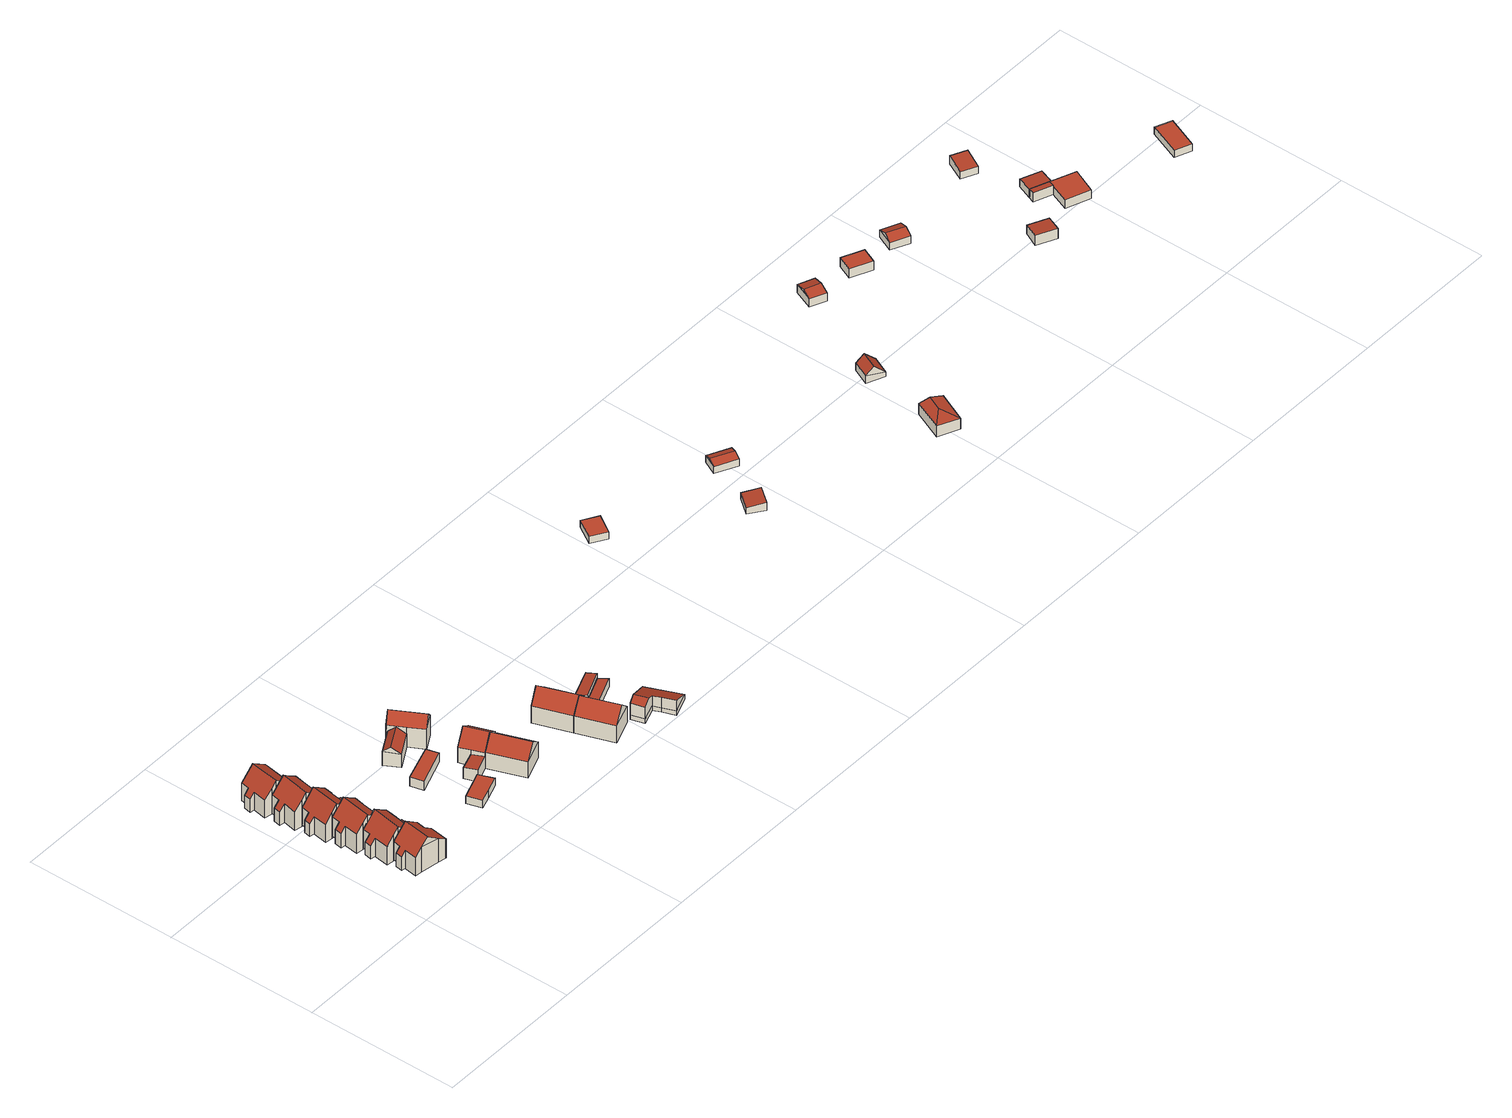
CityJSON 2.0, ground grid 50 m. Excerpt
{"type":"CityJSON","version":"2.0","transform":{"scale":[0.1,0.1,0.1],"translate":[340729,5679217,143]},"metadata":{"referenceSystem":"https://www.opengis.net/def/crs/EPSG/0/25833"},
"CityObjects":{
"building1":{"type":"Building","attributes":{"Dachtyp_tdc":"tdcFreeFormRoof","Gemeindeschluessel":14729160,"Dachneigung":34.35,"QualitaetDacherkennung":63,"Geometrietyp2DReferenz":"3000","function":"31001_9998","roofType":"5000","measuredHeight":11.61},"geometry":[{"type":"MultiSurface","lod":"2","boundaries":[[[0,1,2,3]],[[1,4,5,2]],[[4,6,7,5]],[[6,8,9,7]],[[8,10,11,9]],[[10,12,13,11]],[[12,14,15,13]],[[14,16,17,15]],[[16,18,19,17]],[[18,20,21,19]],[[20,22,23,21]],[[22,24,25,23]],[[24,26,27,25]],[[26,0,3,27]],[[4,28,29,16,14,12,10,8,6]],[[0,26,24,22,20,18,29,28,1]],[[4,1,28]],[[18,16,29]],[[3,2,5,7,9,11,13,15,17,19,21,23,25,27]]],"semantics":{"surfaces":[{"type":"WallSurface"},{"type":"RoofSurface"},{"type":"GroundSurface"}],"values":[0,0,0,0,0,0,0,0,0,0,0,0,0,0,1,1,0,0,2]}}]},
"building2":{"type":"Building","attributes":{"Gemeindeschluessel":14729160,"Geometrietyp2DReferenz":"3000","function":"31001_9998","roofType":"9999"},"children":["building2-1","building2-2"]},
"building2-1":{"type":"BuildingPart","attributes":{"Dachtyp_tdc":"tdcGableRoof","Dachneigung":49.81,"QualitaetDacherkennung":74,"Geometrietyp2DReferenz":"3000","roofType":"3100","measuredHeight":11.53},"parents":["building2"],"geometry":[{"type":"MultiSurface","lod":"2","boundaries":[[[30,31,32,33,34]],[[35,36,37,38,39]],[[36,40,41,37]],[[40,42,43,41]],[[42,44,45,43]],[[44,46,47,45]],[[46,48,49,47]],[[48,50,51,49]],[[50,52,53,51]],[[52,54,55,53]],[[54,56,57,55]],[[56,58,59,57]],[[58,60,61,59]],[[60,30,34,61]],[[56,54,52,50,48,46,44,42,40]],[[40,36,35,31,30,60,58,56]],[[34,33,38,37,41,43,45,47,49,51,53,55,57,59,61]],[[35,39,32,31]],[[39,38,33,32]]],"semantics":{"surfaces":[{"type":"WallSurface"},{"type":"RoofSurface"},{"type":"GroundSurface"},{"type":"ClosureSurface"}],"values":[0,0,0,0,0,0,0,0,0,0,0,0,0,0,1,1,2,0,3]}}]},
"building2-2":{"type":"BuildingPart","attributes":{"Dachtyp_tdc":"tdcPolyFlatRoof","Dachneigung":19.19,"QualitaetDacherkennung":57,"Geometrietyp2DReferenz":"3000","roofType":"2100","measuredHeight":6.58},"parents":["building2"],"geometry":[{"type":"MultiSurface","lod":"2","boundaries":[[[62,63,64,65]],[[63,66,67,64]],[[66,39,38,67]],[[32,62,65,33]],[[32,39,66,63,62]],[[65,64,67,38,33]],[[33,38,39,32]]],"semantics":{"surfaces":[{"type":"WallSurface"},{"type":"RoofSurface"},{"type":"GroundSurface"},{"type":"ClosureSurface"}],"values":[0,0,0,0,1,2,3]}}]},
"building3":{"type":"Building","attributes":{"Gemeindeschluessel":14729160,"Geometrietyp2DReferenz":"3000","function":"31001_9998","roofType":"9999"},"children":["building3-1","building3-2"]},
"building3-1":{"type":"BuildingPart","attributes":{"Dachtyp_tdc":"tdcGableRoof","Dachneigung":53.52,"QualitaetDacherkennung":8,"Geometrietyp2DReferenz":"3000","roofType":"3100","measuredHeight":6.08},"parents":["building3"],"geometry":[{"type":"MultiSurface","lod":"2","boundaries":[[[68,69,70,71]],[[69,72,73,70]],[[72,74,75,73]],[[76,68,71,77]],[[68,76,78,79]],[[74,72,69,79,78]],[[68,79,69]],[[71,70,73,75,77]],[[77,75,74,76]],[[78,76,74]]],"semantics":{"surfaces":[{"type":"WallSurface"},{"type":"RoofSurface"},{"type":"GroundSurface"},{"type":"ClosureSurface"}],"values":[0,0,0,0,1,1,0,2,3,3]}}]},
"building3-2":{"type":"BuildingPart","attributes":{"Dachtyp_tdc":"tdcGableRoof","Dachneigung":49.53,"QualitaetDacherkennung":72,"Geometrietyp2DReferenz":"3000","roofType":"3100","measuredHeight":11.71},"parents":["building3"],"geometry":[{"type":"MultiSurface","lod":"2","boundaries":[[[80,81,76,77,82]],[[83,75,74]],[[83,84,85,75]],[[84,86,87,85]],[[86,88,89,87]],[[88,90,91,89]],[[90,92,93,91]],[[92,94,95,93]],[[94,96,97,95]],[[96,98,99,97]],[[98,100,101,99]],[[100,102,103,101]],[[102,104,105,103]],[[104,80,82,105]],[[100,98,96,94,92,90,88,86,84]],[[84,83,81,80,104,102,100]],[[82,77,75,85,87,89,91,93,95,97,99,101,103,105]],[[83,74,78,76,81]],[[74,75,77,76]],[[74,76,78]]],"semantics":{"surfaces":[{"type":"WallSurface"},{"type":"RoofSurface"},{"type":"GroundSurface"},{"type":"ClosureSurface"}],"values":[0,0,0,0,0,0,0,0,0,0,0,0,0,0,1,1,2,0,3,3]}}]},
"building4":{"type":"Building","attributes":{"Gemeindeschluessel":14729160,"Geometrietyp2DReferenz":"3000","function":"31001_9998","roofType":"9999"},"children":["building4-1","building4-2"]},
"building4-1":{"type":"BuildingPart","attributes":{"Dachtyp_tdc":"tdcPolyFlatRoof","Dachneigung":18.02,"QualitaetDacherkennung":56,"Geometrietyp2DReferenz":"3000","roofType":"2100","measuredHeight":6.47},"parents":["building4"],"geometry":[{"type":"MultiSurface","lod":"2","boundaries":[[[106,107,108,109]],[[107,110,111,108]],[[110,112,113,111]],[[112,114,115,113]],[[114,112,110,107,106]],[[109,108,111,113,115]],[[106,109,115,114]]],"semantics":{"surfaces":[{"type":"WallSurface"},{"type":"RoofSurface"},{"type":"GroundSurface"},{"type":"ClosureSurface"}],"values":[0,0,0,0,1,2,3]}}]},
"building4-2":{"type":"BuildingPart","attributes":{"Dachtyp_tdc":"tdcGableRoof","Dachneigung":51.38,"QualitaetDacherkennung":73,"Geometrietyp2DReferenz":"3000","roofType":"3100","measuredHeight":11.51},"parents":["building4"],"geometry":[{"type":"MultiSurface","lod":"2","boundaries":[[[116,117,106,109,118]],[[119,120,121,115,114]],[[120,122,123,121]],[[122,124,125,123]],[[124,126,127,125]],[[126,128,129,127]],[[128,130,131,129]],[[130,132,133,131]],[[132,134,135,133]],[[134,136,137,135]],[[136,138,139,137]],[[138,140,141,139]],[[140,142,143,141]],[[142,116,118,143]],[[138,136,134,132,130,128,126,124,122]],[[122,120,119,117,116,142,140,138]],[[118,109,115,121,123,125,127,129,131,133,135,137,139,141,143]],[[119,114,106,117]],[[114,115,109,106]]],"semantics":{"surfaces":[{"type":"WallSurface"},{"type":"RoofSurface"},{"type":"GroundSurface"},{"type":"ClosureSurface"}],"values":[0,0,0,0,0,0,0,0,0,0,0,0,0,0,1,1,2,0,3]}}]},
"building5":{"type":"Building","attributes":{"Gemeindeschluessel":14729160,"Geometrietyp2DReferenz":"3000","function":"31001_9998","roofType":"9999"},"children":["building5-1","building5-2"]},
"building5-1":{"type":"BuildingPart","attributes":{"Dachtyp_tdc":"tdcGableRoof","Dachneigung":50.1,"QualitaetDacherkennung":75,"Geometrietyp2DReferenz":"3000","roofType":"3100","measuredHeight":11.66},"parents":["building5"],"geometry":[{"type":"MultiSurface","lod":"2","boundaries":[[[144,145,146,147,148,149]],[[150,151,152,153,154]],[[151,155,156,152]],[[155,157,158,156]],[[157,159,160,158]],[[159,161,162,160]],[[161,163,164,162]],[[163,165,166,164]],[[165,167,168,166]],[[167,169,170,168]],[[169,171,172,170]],[[171,173,174,172]],[[173,144,149,174]],[[169,167,165,163,161,159,157,155,151]],[[151,150,145,144,173,171,169]],[[149,148,153,152,156,158,160,162,164,166,168,170,172,174]],[[150,154,175,146,145]],[[154,153,148,147]],[[147,146,175,154]]],"semantics":{"surfaces":[{"type":"WallSurface"},{"type":"RoofSurface"},{"type":"GroundSurface"},{"type":"ClosureSurface"}],"values":[0,0,0,0,0,0,0,0,0,0,0,0,0,1,1,2,0,3,3]}}]},
"building5-2":{"type":"BuildingPart","attributes":{"Dachtyp_tdc":"tdcGableRoof","Dachneigung":55.41,"QualitaetDacherkennung":7,"Geometrietyp2DReferenz":"3000","roofType":"3100","measuredHeight":5.81},"parents":["building5"],"geometry":[{"type":"MultiSurface","lod":"2","boundaries":[[[176,177,178,179]],[[177,180,181,178]],[[180,154,153,181]],[[147,176,179,148]],[[146,175,182,183]],[[182,175,154,180,177]],[[176,183,182,177]],[[147,146,183,176]],[[179,178,181,153,148]],[[148,153,154,147]],[[154,175,146,147]]],"semantics":{"surfaces":[{"type":"WallSurface"},{"type":"RoofSurface"},{"type":"GroundSurface"},{"type":"ClosureSurface"}],"values":[0,0,0,0,1,1,0,0,2,3,3]}}]},
"building6":{"type":"Building","attributes":{"Dachtyp_tdc":"tdcGableRoof","Gemeindeschluessel":14729160,"Dachneigung":49.4,"QualitaetDacherkennung":73,"Geometrietyp2DReferenz":"3000","function":"31001_9998","roofType":"3100","measuredHeight":11.26},"geometry":[{"type":"MultiSurface","lod":"2","boundaries":[[[184,185,186,187]],[[185,188,189,186]],[[188,190,191,189]],[[190,192,193,191]],[[192,194,195,193]],[[194,196,197,195]],[[196,198,199,197]],[[198,200,201,199]],[[200,202,203,201]],[[202,204,205,203]],[[204,206,207,205]],[[206,208,209,207]],[[208,210,211,209]],[[210,212,213,211]],[[212,214,215,213]],[[214,184,187,215]],[[210,208,206,204,202,200,198,196,194]],[[194,192,190,188,185,184,214,212,210]],[[187,186,189,191,193,195,197,199,201,203,205,207,209,211,213,215]]],"semantics":{"surfaces":[{"type":"WallSurface"},{"type":"RoofSurface"},{"type":"GroundSurface"}],"values":[0,0,0,0,0,0,0,0,0,0,0,0,0,0,0,0,1,1,2]}}]},
"building7":{"type":"Building","attributes":{"Dachtyp_tdc":"tdcPolyFlatRoof","Gemeindeschluessel":14729160,"Dachneigung":0,"QualitaetDacherkennung":77,"Geometrietyp2DReferenz":"3000","function":"31001_9998","roofType":"1000","measuredHeight":2.73},"geometry":[{"type":"MultiSurface","lod":"2","boundaries":[[[216,217,218,219]],[[217,220,221,218]],[[220,222,223,221]],[[222,224,225,223]],[[224,216,219,225]],[[224,222,220,217,216]],[[219,218,221,223,225]]],"semantics":{"surfaces":[{"type":"WallSurface"},{"type":"RoofSurface"},{"type":"GroundSurface"}],"values":[0,0,0,0,0,1,2]}}]},
"building8":{"type":"Building","attributes":{"Dachtyp_tdc":"tdcPolyFlatRoof","Gemeindeschluessel":14729160,"Dachneigung":0,"QualitaetDacherkennung":70,"Geometrietyp2DReferenz":"3000","function":"31001_9998","roofType":"1000","measuredHeight":3.28},"geometry":[{"type":"MultiSurface","lod":"2","boundaries":[[[226,227,228,229]],[[227,230,231,228]],[[230,232,233,231]],[[232,226,229,233]],[[232,230,227,226]],[[229,228,231,233]]],"semantics":{"surfaces":[{"type":"WallSurface"},{"type":"RoofSurface"},{"type":"GroundSurface"}],"values":[0,0,0,0,1,2]}}]},
"building9":{"type":"Building","attributes":{"Gemeindeschluessel":14729160,"Geometrietyp2DReferenz":"3000","function":"31001_9998","roofType":"9999"},"children":["building9-1","building9-2"]},
"building9-1":{"type":"BuildingPart","attributes":{"Dachtyp_tdc":"tdcGableRoof","Dachneigung":37.19,"QualitaetDacherkennung":81,"Geometrietyp2DReferenz":"3000","roofType":"3100","measuredHeight":7},"parents":["building9"],"geometry":[{"type":"MultiSurface","lod":"2","boundaries":[[[234,235,236,237]],[[235,238,239,236]],[[238,240,241,239]],[[238,235,242]],[[235,234,243,242]],[[240,238,242,243]],[[237,236,239,241]],[[234,237,241,240]],[[234,240,243]]],"semantics":{"surfaces":[{"type":"WallSurface"},{"type":"RoofSurface"},{"type":"GroundSurface"},{"type":"ClosureSurface"}],"values":[0,0,0,0,1,1,2,3,3]}}]},
"building9-2":{"type":"BuildingPart","attributes":{"Dachtyp_tdc":"tdcGableRoof","Dachneigung":44.21,"QualitaetDacherkennung":85,"Geometrietyp2DReferenz":"3000","roofType":"3100","measuredHeight":10.25},"parents":["building9"],"geometry":[{"type":"MultiSurface","lod":"2","boundaries":[[[244,245,246,247]],[[245,248,234,237,246]],[[249,250,251,252]],[[250,244,247,251]],[[253,254,255,256]],[[248,245,255,254,249]],[[244,256,255,245]],[[250,253,256,244]],[[249,254,253,250]],[[247,246,237,241,252,251]],[[252,241,240,243,234,248,249]],[[241,237,234,240]],[[240,234,243]]],"semantics":{"surfaces":[{"type":"WallSurface"},{"type":"RoofSurface"},{"type":"GroundSurface"},{"type":"ClosureSurface"}],"values":[0,0,0,0,1,1,0,0,0,2,0,3,3]}}]},
"building10":{"type":"Building","attributes":{"Gemeindeschluessel":14729160,"Geometrietyp2DReferenz":"3000","function":"31001_9998","roofType":"9999"},"children":["building10-1","building10-2"]},
"building10-1":{"type":"BuildingPart","attributes":{"Dachtyp_tdc":"tdcPolyFlatRoof","Dachneigung":4.37,"QualitaetDacherkennung":69,"Geometrietyp2DReferenz":"3000","roofType":"2100","measuredHeight":4.45},"parents":["building10"],"geometry":[{"type":"MultiSurface","lod":"2","boundaries":[[[257,258,259,260]],[[258,261,262,259]],[[263,257,260,264]],[[263,261,258,257]],[[260,259,262,264]],[[264,262,261,263]]],"semantics":{"surfaces":[{"type":"WallSurface"},{"type":"RoofSurface"},{"type":"GroundSurface"},{"type":"ClosureSurface"}],"values":[0,0,0,1,2,3]}}]},
"building10-2":{"type":"BuildingPart","attributes":{"Dachtyp_tdc":"tdcGableRoof","Dachneigung":41.76,"QualitaetDacherkennung":64,"Geometrietyp2DReferenz":"3000","roofType":"3100","measuredHeight":9.69},"parents":["building10"],"geometry":[{"type":"MultiSurface","lod":"2","boundaries":[[[265,266,263,264,267]],[[268,262,261]],[[268,269,270,262]],[[269,271,272,270]],[[271,273,274,272]],[[273,275,276,274]],[[275,265,267,276]],[[271,269,268,266,265]],[[265,275,273,271]],[[267,264,262,270,272,274,276]],[[268,261,263,266]],[[261,262,264,263]]],"semantics":{"surfaces":[{"type":"WallSurface"},{"type":"RoofSurface"},{"type":"GroundSurface"},{"type":"ClosureSurface"}],"values":[0,0,0,0,0,0,0,1,1,2,0,3]}}]},
"building11":{"type":"Building","attributes":{"Dachtyp_tdc":"tdcGableRoof","Gemeindeschluessel":14729160,"Dachneigung":39.95,"QualitaetDacherkennung":68,"Geometrietyp2DReferenz":"3000","function":"31001_9998","roofType":"3100","measuredHeight":9.61},"geometry":[{"type":"MultiSurface","lod":"2","boundaries":[[[277,278,279,280]],[[278,281,282,279]],[[281,283,284,282]],[[283,277,280,284]],[[281,278,285]],[[277,283,286]],[[278,277,286,285]],[[283,281,285,286]],[[280,279,282,284]]],"semantics":{"surfaces":[{"type":"WallSurface"},{"type":"RoofSurface"},{"type":"GroundSurface"}],"values":[0,0,0,0,0,0,1,1,2]}}]},
"building12":{"type":"Building","attributes":{"Dachtyp_tdc":"tdcFreeFormRoof","Gemeindeschluessel":14729160,"Dachneigung":41.63,"QualitaetDacherkennung":51,"Geometrietyp2DReferenz":"3000","function":"31001_9998","roofType":"5000","measuredHeight":10.25},"geometry":[{"type":"MultiSurface","lod":"2","boundaries":[[[287,288,289,290]],[[288,291,292,289]],[[291,293,294,292]],[[293,295,296,294]],[[295,297,298,296]],[[297,299,300,298]],[[299,301,302,300]],[[301,303,304,302]],[[303,305,306,304]],[[305,307,308,306]],[[307,287,290,308]],[[303,301,299,297]],[[297,295,293,291,288,287,307,305,303]],[[290,289,292,294,296,298,300,302,304,306,308]]],"semantics":{"surfaces":[{"type":"WallSurface"},{"type":"RoofSurface"},{"type":"GroundSurface"}],"values":[0,0,0,0,0,0,0,0,0,0,0,1,1,2]}}]},
"building13":{"type":"Building","attributes":{"Dachtyp_tdc":"tdcFreeFormRoof","Gemeindeschluessel":14729160,"Dachneigung":44.03,"QualitaetDacherkennung":64,"Geometrietyp2DReferenz":"3000","function":"31001_9998","roofType":"5000","measuredHeight":10.13},"geometry":[{"type":"MultiSurface","lod":"2","boundaries":[[[309,310,311,312]],[[310,313,300,311]],[[313,314,296,300]],[[314,309,312,296]],[[310,315,316,313]],[[315,309,314,316]],[[310,309,315]],[[314,313,316]],[[312,311,300,296]]],"semantics":{"surfaces":[{"type":"WallSurface"},{"type":"RoofSurface"},{"type":"GroundSurface"}],"values":[0,0,0,0,1,1,0,0,2]}}]},
"building14":{"type":"Building","attributes":{"Dachtyp_tdc":"tdcPolyFlatRoof","Gemeindeschluessel":14729160,"Dachneigung":3.23,"QualitaetDacherkennung":63,"Geometrietyp2DReferenz":"3000","function":"31001_9998","roofType":"2100","measuredHeight":3.01},"geometry":[{"type":"MultiSurface","lod":"2","boundaries":[[[317,318,319,320]],[[318,321,322,319]],[[321,323,324,322]],[[323,325,326,324]],[[325,317,320,326]],[[325,323,321,318,317]],[[320,319,322,324,326]]],"semantics":{"surfaces":[{"type":"WallSurface"},{"type":"RoofSurface"},{"type":"GroundSurface"}],"values":[0,0,0,0,0,1,2]}}]},
"building15":{"type":"Building","attributes":{"Dachtyp_tdc":"tdcPolyFlatRoof","Gemeindeschluessel":14729160,"Dachneigung":10,"QualitaetDacherkennung":82,"Geometrietyp2DReferenz":"3000","function":"31001_9998","roofType":"2100","measuredHeight":4.88},"geometry":[{"type":"MultiSurface","lod":"2","boundaries":[[[327,328,329,322]],[[328,330,331,329]],[[330,332,324,331]],[[332,327,322,324]],[[332,330,328,327]],[[322,329,331,324]]],"semantics":{"surfaces":[{"type":"WallSurface"},{"type":"RoofSurface"},{"type":"GroundSurface"}],"values":[0,0,0,0,1,2]}}]},
"building16":{"type":"Building","attributes":{"Dachtyp_tdc":"tdcFreeFormRoof","Gemeindeschluessel":14729160,"Dachneigung":27.46,"QualitaetDacherkennung":20,"Geometrietyp2DReferenz":"3000","function":"31001_9998","roofType":"5000","measuredHeight":6.7},"geometry":[{"type":"MultiSurface","lod":"2","boundaries":[[[333,334,335,336]],[[334,337,338,335]],[[337,339,340,338]],[[339,341,342,340]],[[341,343,344,342]],[[343,345,346,344]],[[345,333,336,346]],[[333,347,348,349,350,351,352]],[[348,353,354,349]],[[339,350,349,354,341]],[[341,354,353,343]],[[343,353,348,347,345]],[[334,352,351,337]],[[333,352,334]],[[337,351,350,339]],[[345,347,333]],[[336,335,338,340,342,344,346]]],"semantics":{"surfaces":[{"type":"WallSurface"},{"type":"RoofSurface"},{"type":"GroundSurface"}],"values":[0,0,0,0,0,0,0,1,1,0,0,0,0,0,0,0,2]}}]},
"building17":{"type":"Building","attributes":{"Dachtyp_tdc":"tdcPolyFlatRoof","Gemeindeschluessel":14729160,"Dachneigung":0,"QualitaetDacherkennung":47,"Geometrietyp2DReferenz":"3000","function":"31001_9998","roofType":"1000","measuredHeight":2.53},"geometry":[{"type":"MultiSurface","lod":"2","boundaries":[[[355,356,357,358]],[[356,359,360,357]],[[359,361,362,360]],[[361,355,358,362]],[[361,359,356,355]],[[358,357,360,362]]],"semantics":{"surfaces":[{"type":"WallSurface"},{"type":"RoofSurface"},{"type":"GroundSurface"}],"values":[0,0,0,0,1,2]}}]},
"building18":{"type":"Building","attributes":{"Dachtyp_tdc":"tdcPolyFlatRoof","Gemeindeschluessel":14729160,"Dachneigung":7.23,"QualitaetDacherkennung":78,"Geometrietyp2DReferenz":"3000","function":"31001_9998","roofType":"2100","measuredHeight":2.91},"geometry":[{"type":"MultiSurface","lod":"2","boundaries":[[[363,364,365,366]],[[364,367,368,365]],[[367,369,370,368]],[[369,363,366,370]],[[369,367,364,363]],[[366,365,368,370]]],"semantics":{"surfaces":[{"type":"WallSurface"},{"type":"RoofSurface"},{"type":"GroundSurface"}],"values":[0,0,0,0,1,2]}}]},
"building19":{"type":"Building","attributes":{"Dachtyp_tdc":"tdcGableRoof","Gemeindeschluessel":14729160,"Dachneigung":17.62,"QualitaetDacherkennung":87,"Geometrietyp2DReferenz":"3000","function":"31001_9998","roofType":"3100","measuredHeight":3.38},"geometry":[{"type":"MultiSurface","lod":"2","boundaries":[[[371,372,373,374]],[[372,375,376,373]],[[375,377,378,376]],[[377,371,374,378]],[[375,372,379]],[[371,377,380]],[[372,371,380,379]],[[377,375,379,380]],[[374,373,376,378]]],"semantics":{"surfaces":[{"type":"WallSurface"},{"type":"RoofSurface"},{"type":"GroundSurface"}],"values":[0,0,0,0,0,0,1,1,2]}}]},
"building20":{"type":"Building","attributes":{"Dachtyp_tdc":"tdcHipAndGableRoof","Gemeindeschluessel":14729160,"Dachneigung":16.31,"QualitaetDacherkennung":57,"Geometrietyp2DReferenz":"3000","function":"31001_9998","roofType":"5000","measuredHeight":4.96},"geometry":[{"type":"MultiSurface","lod":"2","boundaries":[[[381,382,383,384]],[[382,385,386,383]],[[385,387,388,386]],[[387,381,384,388]],[[385,382,389]],[[381,387,390]],[[382,381,390,389]],[[387,385,389,390]],[[384,383,386,388]]],"semantics":{"surfaces":[{"type":"WallSurface"},{"type":"RoofSurface"},{"type":"GroundSurface"}],"values":[0,0,0,0,1,0,1,1,2]}}]},
"building21":{"type":"Building","attributes":{"Dachtyp_tdc":"tdcGableRoof","Gemeindeschluessel":14729160,"Dachneigung":42.87,"QualitaetDacherkennung":81,"Geometrietyp2DReferenz":"3000","function":"31001_9998","roofType":"3100","measuredHeight":5.02},"geometry":[{"type":"MultiSurface","lod":"2","boundaries":[[[391,392,393,394]],[[392,395,396,393]],[[395,397,398,396]],[[397,391,394,398]],[[395,392,399]],[[391,397,400]],[[392,391,400,399]],[[397,395,399,400]],[[394,393,396,398]]],"semantics":{"surfaces":[{"type":"WallSurface"},{"type":"RoofSurface"},{"type":"GroundSurface"}],"values":[0,0,0,0,0,0,1,1,2]}}]},
"building22":{"type":"Building","attributes":{"Dachtyp_tdc":"tdcGableRoof","Gemeindeschluessel":14729160,"Dachneigung":15.08,"QualitaetDacherkennung":90,"Geometrietyp2DReferenz":"3000","function":"31001_9998","roofType":"3100","measuredHeight":3.89},"geometry":[{"type":"MultiSurface","lod":"2","boundaries":[[[401,402,403,404]],[[402,405,406,403]],[[405,407,408,406]],[[407,401,404,408]],[[405,402,409]],[[401,407,410]],[[402,401,410,409]],[[407,405,409,410]],[[404,403,406,408]]],"semantics":{"surfaces":[{"type":"WallSurface"},{"type":"RoofSurface"},{"type":"GroundSurface"}],"values":[0,0,0,0,0,0,1,1,2]}}]},
"building23":{"type":"Building","attributes":{"Dachtyp_tdc":"tdcPolyFlatRoof","Gemeindeschluessel":14729160,"Dachneigung":0,"QualitaetDacherkennung":68,"Geometrietyp2DReferenz":"3000","function":"31001_9998","roofType":"1000","measuredHeight":3.19},"geometry":[{"type":"MultiSurface","lod":"2","boundaries":[[[411,412,413,414]],[[412,415,416,413]],[[415,417,418,416]],[[417,411,414,418]],[[417,415,412,411]],[[414,413,416,418]]],"semantics":{"surfaces":[{"type":"WallSurface"},{"type":"RoofSurface"},{"type":"GroundSurface"}],"values":[0,0,0,0,1,2]}}]},
"building24":{"type":"Building","attributes":{"Dachtyp_tdc":"tdcGableRoof","Gemeindeschluessel":14729160,"Dachneigung":21.47,"QualitaetDacherkennung":85,"Geometrietyp2DReferenz":"3000","function":"31001_9998","roofType":"3100","measuredHeight":3.87},"geometry":[{"type":"MultiSurface","lod":"2","boundaries":[[[419,420,421,422]],[[420,423,424,421]],[[423,425,426,424]],[[425,419,422,426]],[[423,420,427]],[[419,425,428]],[[420,419,428,427]],[[425,423,427,428]],[[422,421,424,426]]],"semantics":{"surfaces":[{"type":"WallSurface"},{"type":"RoofSurface"},{"type":"GroundSurface"}],"values":[0,0,0,0,0,0,1,1,2]}}]},
"building25":{"type":"Building","attributes":{"Dachtyp_tdc":"tdcPolyFlatRoof","Gemeindeschluessel":14729160,"Dachneigung":4.91,"QualitaetDacherkennung":64,"Geometrietyp2DReferenz":"3000","function":"31001_9998","roofType":"2100","measuredHeight":3.61},"geometry":[{"type":"MultiSurface","lod":"2","boundaries":[[[429,430,431,432]],[[430,433,434,431]],[[433,435,436,434]],[[435,429,432,436]],[[435,433,430,429]],[[432,431,434,436]]],"semantics":{"surfaces":[{"type":"WallSurface"},{"type":"RoofSurface"},{"type":"GroundSurface"}],"values":[0,0,0,0,1,2]}}]},
"building26":{"type":"Building","attributes":{"Dachtyp_tdc":"tdcPolyFlatRoof","Gemeindeschluessel":14729160,"Dachneigung":4.46,"QualitaetDacherkennung":63,"Geometrietyp2DReferenz":"3000","function":"31001_9998","roofType":"2100","measuredHeight":3.11},"geometry":[{"type":"MultiSurface","lod":"2","boundaries":[[[437,438,439,440]],[[438,441,442,439]],[[441,443,444,442]],[[443,437,440,444]],[[443,441,438,437]],[[440,439,442,444]]],"semantics":{"surfaces":[{"type":"WallSurface"},{"type":"RoofSurface"},{"type":"GroundSurface"}],"values":[0,0,0,0,1,2]}}]},
"building27":{"type":"Building","attributes":{"Gemeindeschluessel":14729160,"Geometrietyp2DReferenz":"3000","function":"31001_9998","roofType":"9999"},"children":["building27-1","building27-2","building27-3"]},
"building27-1":{"type":"BuildingPart","attributes":{"Dachtyp_tdc":"tdcPolyFlatRoof","Dachneigung":3.42,"QualitaetDacherkennung":75,"Geometrietyp2DReferenz":"3000","roofType":"2100","measuredHeight":3.11},"parents":["building27"],"geometry":[{"type":"MultiSurface","lod":"2","boundaries":[[[445,446,447,448]],[[445,449,450,446]],[[449,451,452,450]],[[451,449,445,448,453]],[[447,446,450,452,454]],[[448,447,454,453]],[[454,452,451,453]]],"semantics":{"surfaces":[{"type":"WallSurface"},{"type":"RoofSurface"},{"type":"GroundSurface"},{"type":"ClosureSurface"}],"values":[0,0,0,1,2,3,3]}}]},
"building27-2":{"type":"BuildingPart","attributes":{"Dachtyp_tdc":"tdcPolyFlatRoof","Dachneigung":3.66,"QualitaetDacherkennung":68,"Geometrietyp2DReferenz":"3000","roofType":"2100","measuredHeight":3.25},"parents":["building27"],"geometry":[{"type":"MultiSurface","lod":"2","boundaries":[[[455,448,447,456]],[[457,455,456,458,459]],[[457,460,453,448,455]],[[456,447,454,458]],[[453,454,447,448]],[[459,460,457]],[[458,454,453,460,459]]],"semantics":{"surfaces":[{"type":"WallSurface"},{"type":"RoofSurface"},{"type":"GroundSurface"},{"type":"ClosureSurface"}],"values":[0,0,1,2,3,0,3]}}]},
"building27-3":{"type":"BuildingPart","attributes":{"Dachtyp_tdc":"tdcPolyFlatRoof","Dachneigung":0,"QualitaetDacherkennung":83,"Geometrietyp2DReferenz":"3000","roofType":"1000","measuredHeight":3.15},"parents":["building27"],"geometry":[{"type":"MultiSurface","lod":"2","boundaries":[[[461,462,463,464]],[[462,465,466,463]],[[465,459,458,466]],[[461,464,452,451]],[[451,453,460,459,465,462,461]],[[464,463,466,458,454,452]],[[454,458,459,460,453]],[[454,453,451,452]]],"semantics":{"surfaces":[{"type":"WallSurface"},{"type":"RoofSurface"},{"type":"GroundSurface"},{"type":"ClosureSurface"}],"values":[0,0,0,0,1,2,3,3]}}]},
"building28":{"type":"Building","attributes":{"Dachtyp_tdc":"tdcPolyFlatRoof","Gemeindeschluessel":14729160,"Dachneigung":0,"QualitaetDacherkennung":72,"Geometrietyp2DReferenz":"3000","function":"31001_9998","roofType":"1000","measuredHeight":2.56},"geometry":[{"type":"MultiSurface","lod":"2","boundaries":[[[467,468,469,470]],[[468,471,472,469]],[[471,473,474,472]],[[473,467,470,474]],[[473,471,468,467]],[[470,469,472,474]]],"semantics":{"surfaces":[{"type":"WallSurface"},{"type":"RoofSurface"},{"type":"GroundSurface"}],"values":[0,0,0,0,1,2]}}]}
},
"vertices":[
[168,69,152],[146,73,168],[146,73,81],[168,69,81],[84,83,173],[84,83,81],[61,86,147],[61,86,81],[67,128,147],[67,128,81],[53,130,130],[53,130,81],[57,153,130],[57,153,81],[71,151,146],[71,151,81],[75,176,147],[75,176,81],[160,162,168],[160,162,81],[156,138,168],[156,138,81],[156,133,168],[156,133,81],[182,129,149],[182,129,81],[173,68,149],[173,68,81],[104,79,197],[118,169,197],
[147,238,163],[146,232,163],[146,232,142],[146,232,76],[147,238,76],[136,166,162],[135,166,163],[135,166,76],[136,166,76],[136,166,142],[92,173,191],[92,173,76],[75,176,171],[75,176,76],[51,180,142],[51,180,76],[58,227,142],[58,227,76],[42,230,122],[42,230,76],[46,254,122],[46,254,76],[62,251,142],[62,251,76],[67,277,142],[67,277,76],[108,271,191],[108,271,76],[125,268,180],[125,268,76],[151,264,163],[151,264,76],
[175,228,132],[165,162,132],[165,162,76],[175,228,76],[160,162,133],[160,162,76],
[168,326,98],[158,262,84],[158,262,68],[168,326,68],[151,264,84],[151,264,68],[125,268,84],[125,268,68],[135,332,98],[135,332,68],[130,300,129],[163,295,129],
[136,338,157],[135,332,157],[136,338,68],[125,268,157],[83,274,185],[83,274,68],[67,277,166],[67,277,68],[42,281,137],[42,281,68],[49,327,137],[49,327,68],[34,329,119],[34,329,68],[37,353,119],[37,353,68],[53,351,137],[53,351,68],[57,380,137],[57,380,68],[98,374,185],[98,374,68],[115,371,174],[115,371,68],[141,367,157],[141,367,68],
[126,435,124],[157,431,113],[157,431,59],[126,435,59],[147,366,113],[147,366,59],[141,367,115],[141,367,59],[116,371,124],[116,371,59],
[127,439,145],[126,435,145],[127,439,59],[116,371,145],[115,371,145],[115,371,59],[74,377,174],[74,377,59],[57,380,153],[57,380,59],[33,383,122],[33,383,59],[40,430,122],[40,430,59],[25,433,103],[25,433,59],[29,455,103],[29,455,59],[44,452,122],[44,452,59],[49,480,122],[49,480,59],[89,474,174],[89,474,59],[110,470,160],[110,470,59],[131,467,145],[131,467,59],
[121,537,138],[121,534,138],[121,534,80],[121,534,62],[121,534,53],[121,537,53],[110,470,138],[64,478,169],[64,478,53],[110,470,53],[110,470,62],[49,480,150],[49,480,53],[23,485,119],[23,485,53],[31,528,120],[31,528,53],[14,531,100],[14,531,53],[18,554,100],[18,554,53],[35,551,120],[35,551,53],[39,579,120],[39,579,53],[80,572,169],[80,572,53],[100,569,155],[100,569,53],[126,565,138],[126,565,53],[116,504,111],
[145,530,62],[135,466,62],[135,466,53],[145,530,53],[131,467,62],[131,467,53],[140,499,111],[145,530,80],
[22,629,114],[7,631,97],[7,631,50],[22,629,50],[11,654,97],[11,654,50],[26,652,114],[26,652,50],[30,680,114],[30,680,50],[71,673,163],[71,673,50],[93,669,148],[93,669,50],[117,666,132],[117,666,50],[112,637,132],[112,637,50],[102,576,132],[102,576,50],[127,572,115],[127,572,50],[126,565,115],[126,565,50],[100,569,132],[100,569,50],[55,577,163],[55,577,50],[39,579,144],[39,579,50],[14,584,114],[14,584,50],
[474,164,69],[433,150,69],[433,150,42],[474,164,42],[419,199,69],[419,199,42],[509,232,69],[509,232,42],[528,183,69],[528,183,42],
[510,367,72],[390,324,72],[390,324,39],[510,367,39],[380,367,72],[380,367,39],[499,407,72],[499,407,39],
[507,480,81],[431,437,81],[431,437,33],[507,480,33],[404,484,84],[404,484,33],[480,527,84],[480,527,33],[416,463,103],[492,506,103],
[588,463,105],[534,432,105],[534,432,33],[588,463,33],[507,480,105],[478,531,105],[532,562,105],[532,562,33],[478,531,33],[532,562,106],[505,547,136],[561,447,136],[588,463,106],
[517,234,79],[502,275,75],[502,275,34],[517,234,34],[557,293,76],[557,293,34],[572,255,79],[572,255,34],
[614,271,131],[572,255,91],[614,271,34],[557,293,91],[544,330,90],[544,330,34],[586,346,131],[586,346,34],[629,362,95],[629,362,34],[656,287,96],[656,287,34],
[656,287,93],[698,168,94],[698,168,35],[656,287,35],[615,137,94],[615,137,35],[572,255,93],[572,255,35],[656,152,131],[613,271,131],
[900,310,81],[905,297,81],[905,297,29],[900,310,29],[911,281,81],[911,281,29],[900,277,91],[900,277,29],[931,195,91],[931,195,29],[889,179,131],[889,179,29],[847,163,91],[847,163,29],[805,281,91],[805,281,29],[846,297,130],[846,297,29],[887,312,91],[887,312,29],[889,306,91],[889,306,29],
[975,77,87],[889,45,91],[889,45,29],[975,77,29],[847,163,92],[931,195,87],[933,61,130],[889,179,130],
[942,165,50],[931,195,52],[931,195,22],[942,165,22],[957,204,52],[957,204,22],[1046,241,52],[1046,241,22],[1067,216,50],[1067,216,22],
[957,204,70],[944,237,64],[944,237,22],[1033,273,64],[1033,273,22],[1046,241,70],
[1172,33,22],[1104,6,22],[1104,6,6],[1172,33,6],[1088,47,22],[1088,47,6],[1078,72,22],[1078,72,6],[1023,52,22],[1023,52,6],[1010,95,22],[1010,95,6],[1120,141,22],[1120,141,6],[1120,141,26],[1036,106,73],[1054,63,73],[1078,72,59],[1088,47,60],[1104,6,60],[1010,95,66],[1023,52,65],
[1578,664,54],[1540,602,54],[1540,602,29],[1578,664,29],[1491,632,54],[1491,632,29],[1529,694,54],[1529,694,29],
[1892,327,75],[1845,362,68],[1845,362,46],[1892,327,46],[1885,414,68],[1885,414,46],[1932,379,75],[1932,379,46],
[1974,491,88],[1904,526,88],[1904,526,63],[1974,491,63],[1928,573,88],[1928,573,63],[1998,538,88],[1998,538,63],[1916,549,97],[1985,514,97],
[2505,199,122],[2461,101,122],[2461,101,84],[2505,199,84],[2393,131,124],[2393,131,84],[2436,229,124],[2436,229,84],[2446,166,133],[2468,215,133],
[2504,438,126],[2479,382,126],[2479,382,108],[2504,438,108],[2423,407,134],[2423,407,108],[2448,463,134],[2448,463,108],[2447,396,159],[2472,453,159],
[2600,688,164],[2549,710,164],[2549,710,135],[2600,688,135],[2576,775,164],[2576,775,135],[2627,753,164],[2627,753,135],[2562,741,174],[2613,719,174],
[2801,718,170],[2779,668,170],[2779,668,138],[2801,718,138],[2711,699,170],[2711,699,138],[2733,749,170],[2733,749,138],
[2927,656,169],[2868,683,169],[2868,683,142],[2927,656,142],[2893,740,168],[2893,740,142],[2953,713,168],[2953,713,142],[2880,710,181],[2939,683,181],
[3150,395,163],[3174,445,158],[3174,445,126],[3150,395,126],[3236,415,158],[3236,415,126],[3212,365,163],[3212,365,126],
[3292,751,184],[3262,689,179],[3262,689,153],[3292,751,153],[3212,713,179],[3212,713,153],[3242,775,184],[3242,775,153],
[3305,577,165],[3305,577,138],[3286,527,138],[3286,527,169],[3370,551,165],[3370,551,138],[3350,502,169],[3350,502,138],[3345,504,169],[3345,504,138],
[3278,507,170],[3278,507,138],[3338,484,170],[3338,484,138],[3338,484,169],[3343,498,169],
[3426,472,169],[3390,391,169],[3390,391,138],[3426,472,138],[3313,421,169],[3313,421,138],
[3665,321,166],[3707,425,166],[3707,425,141],[3665,321,141],[3760,403,166],[3760,403,141],[3718,299,166],[3718,299,141]
]}
